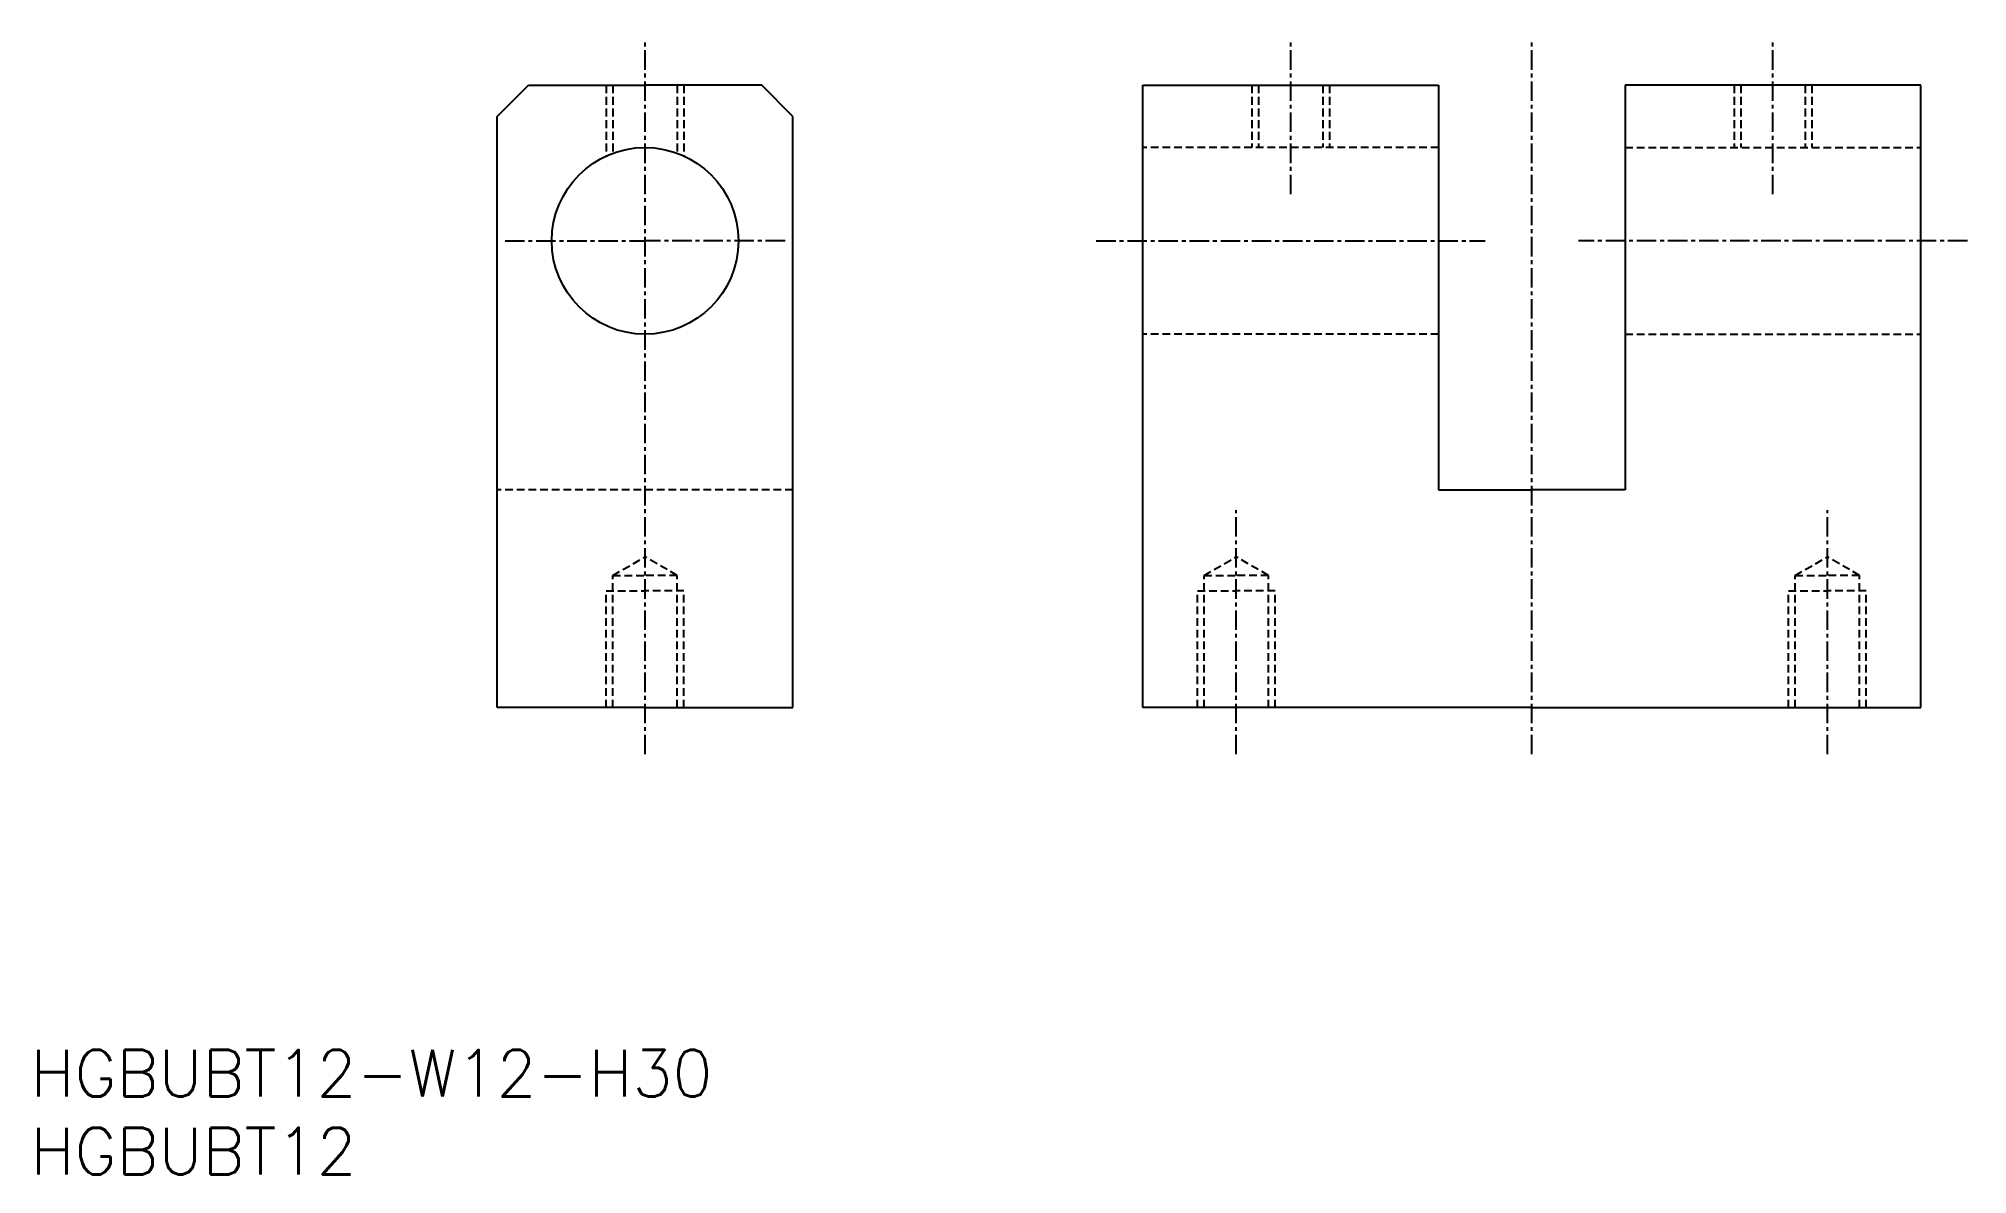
# Model space of a CAD drawing. Extents: x 1 to 124, y 0 to 73.
import ezdxf

# ---------------------------------------------------------------- set-up
doc = ezdxf.new("R2010")
doc.units = 0
doc.linetypes.add('CENTER', pattern=[2, 1.25, -0.25, 0.25, -0.25])
doc.linetypes.add('DASHED', pattern=[0.75, 0.5, -0.25])
doc.layers.get('0').update_dxf_attribs({"linetype": 'CONTINUOUS'})
doc.layers.add('CENTER', color=1, linetype='CENTER')
doc.styles.get("Standard").update_dxf_attribs({"font": 'txt.shx'})

# ---------------------------------------------------------------- blocks, each defined once
blk = doc.blocks.new('*U10')
at = {"color": 7, "linetype": 'CONTINUOUS'}
blk.add_text('HGBUBT12', height=3, dxfattribs=at).set_placement((0, 0))
blk = doc.blocks.new('*U11')
at = {"color": 7, "linetype": 'CONTINUOUS'}
blk.add_text('HGBUBT12-W12-H30', height=3, dxfattribs=at).set_placement((0, 5))

msp = doc.modelspace()

# ---------------------------------------------------------------- linework, layer by layer
for p, q in [((30, 68), (32, 70)), ((32, 70), (39.5, 70)), ((47, 70), (39.5, 70)), ((49, 68), (47, 70)), ((71.5, 30), (71.5, 70)), ((71.5, 70), (90.5, 70)), ((90.5, 70), (90.5, 44)), ((121.5, 70), (102.5, 70)), ((102.5, 70), (102.5, 44)), ((121.5, 30), (121.5, 70)), ((30, 30), (30, 68)), ((49, 30), (49, 68)), ((90.5, 44), (96.5, 44)), ((102.5, 44), (96.5, 44)), ((39.5, 30), (30, 30)), ((39.5, 30), (49, 30)), ((96.5, 30), (71.5, 30)), ((96.5, 30), (121.5, 30))]:
    msp.add_line(p, q)
at = {"color": 3, "linetype": 'DASHED'}
for p, q in [((37, 70), (37, 65.45)), ((37.43, 70), (37.43, 65.63)), ((41.57, 70), (41.57, 65.63)), ((42, 70), (42, 65.45)), ((78.5, 70), (78.5, 66)), ((78.93, 70), (78.93, 66)), ((83.07, 70), (83.07, 66)), ((83.5, 70), (83.5, 66)), ((109.5, 70), (109.5, 66)), ((109.93, 70), (109.93, 66)), ((114.07, 70), (114.07, 66)), ((114.5, 70), (114.5, 66)), ((90.5, 66), (71.5, 66)), ((102.5, 66), (121.5, 66)), ((90.5, 54), (71.5, 54)), ((102.5, 54), (121.5, 54)), ((49, 44), (30, 44)), ((37.43, 38.5), (39.5, 39.69)), ((41.57, 38.5), (39.5, 39.69)), ((75.43, 38.5), (77.5, 39.69)), ((79.57, 38.5), (77.5, 39.69)), ((113.43, 38.5), (115.5, 39.69)), ((117.57, 38.5), (115.5, 39.69)), ((37.43, 30), (37.43, 38.5)), ((37.43, 38.5), (39.5, 38.5)), ((41.57, 38.5), (39.5, 38.5)), ((41.57, 30), (41.57, 38.5)), ((75.43, 30), (75.43, 38.5)), ((75.43, 38.5), (77.5, 38.5)), ((79.57, 38.5), (77.5, 38.5)), ((79.57, 30), (79.57, 38.5)), ((113.43, 30), (113.43, 38.5)), ((113.43, 38.5), (115.5, 38.5)), ((117.57, 38.5), (115.5, 38.5)), ((117.57, 30), (117.57, 38.5)), ((37, 30), (37, 37.5)), ((37, 37.5), (39.5, 37.5)), ((42, 37.5), (39.5, 37.5)), ((42, 30), (42, 37.5)), ((75, 30), (75, 37.5)), ((75, 37.5), (77.5, 37.5)), ((80, 37.5), (77.5, 37.5)), ((80, 30), (80, 37.5)), ((113, 30), (113, 37.5)), ((113, 37.5), (115.5, 37.5)), ((118, 37.5), (115.5, 37.5)), ((118, 30), (118, 37.5))]:
    msp.add_line(p, q, dxfattribs=at)
msp.add_circle((39.5, 60), 6)
at = {"layer": 'CENTER', "color": 1, "linetype": 'CENTER'}
for p, q in [((39.5, 27), (39.5, 73)), ((81, 63), (81, 73)), ((96.5, 27), (96.5, 73)), ((112, 63), (112, 73)), ((30.5, 60), (39.5, 60)), ((48.5, 60), (39.5, 60)), ((68.5, 60), (93.5, 60)), ((124.5, 60), (99.5, 60)), ((77.5, 27), (77.5, 42.69)), ((115.5, 27), (115.5, 42.69))]:
    msp.add_line(p, q, dxfattribs=at)

# ---------------------------------------------------------------- block references
at = {"color": 7, "linetype": 'CONTINUOUS'}
for name in ['*U11', '*U10']:
    msp.add_blockref(name, (0, 0), dxfattribs=at)

doc.saveas('drawing.dxf')
